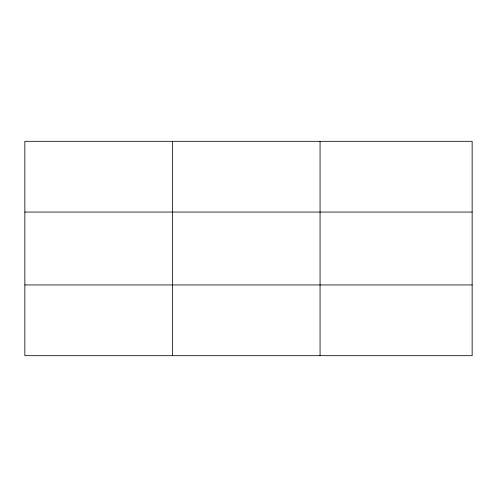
<?xml version="1.0" encoding="UTF-8"?>
<svg xmlns="http://www.w3.org/2000/svg" width="497" height="497" viewBox="0 0 497 497"><rect width="100%" height="100%" fill="white"/><g stroke="black" fill="none" stroke-linecap="round" stroke-linejoin="round"><path stroke-width="0.75" d="M172.459 141.316L172.459 355.684M472.15 212.057L472.15 141.316L24.85 141.316L24.85 355.684L472.15 355.684L472.15 212.057L24.85 212.057M24.85 284.943L472.15 284.943M320.068 141.316L320.068 355.684"/></g></svg>
